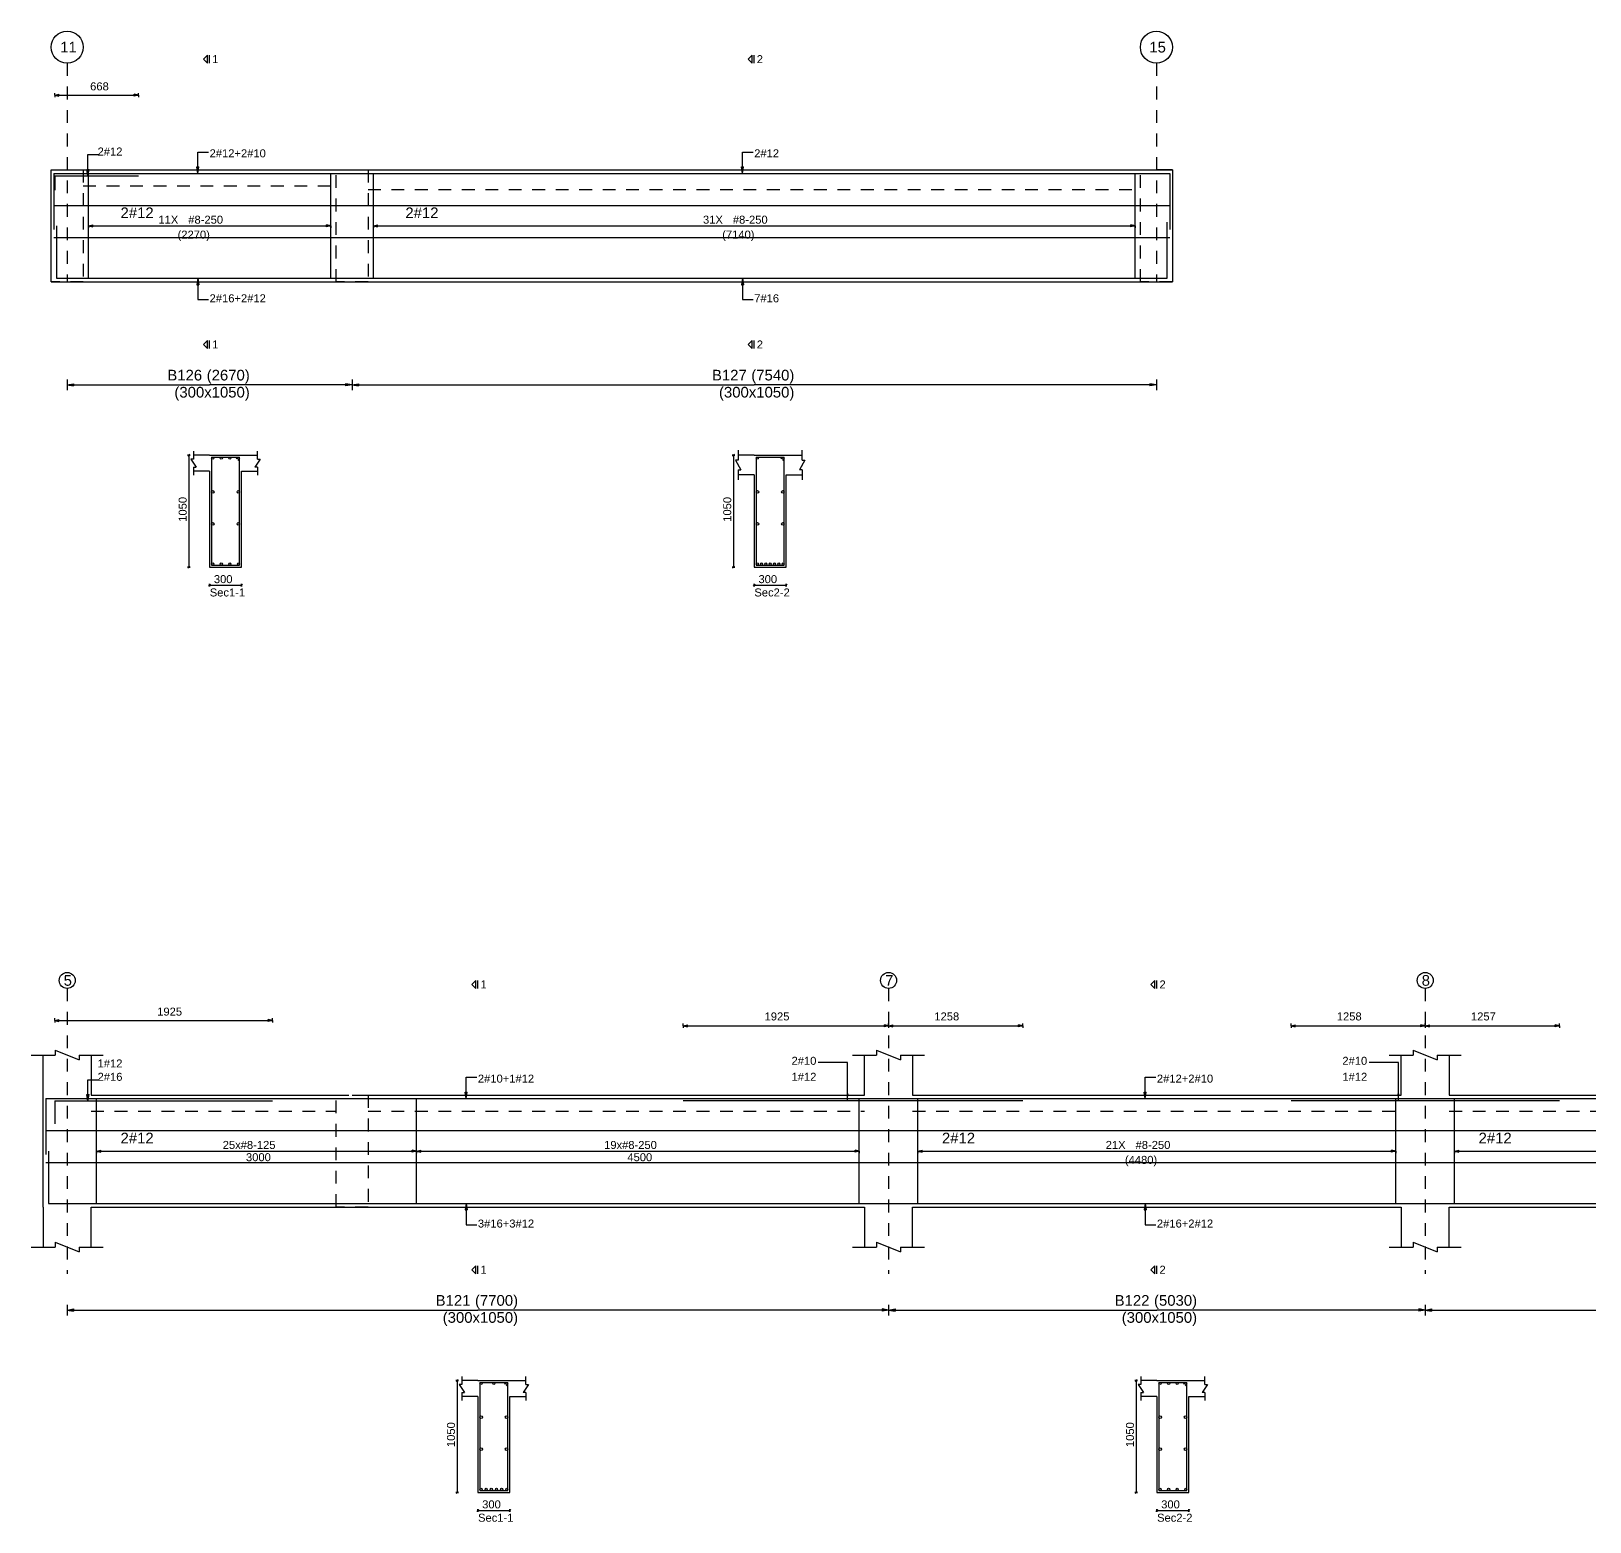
# Model space of a CAD drawing. Extents: x 0 to 98, y 3 to 248.
# Drawn here: x 39.84 to 54.45, y 199.18 to 213.16 of the extents above; entities that cross this region are included whole.
import ezdxf

# ---------------------------------------------------------------- set-up
doc = ezdxf.new("R2010")
doc.units = 0
doc.linetypes.add('ACAD_ISO02W100', pattern=[15, 12, -3])
for name, color, linetype in [('Axisline', 1, 'CONTINUOUS'), ('Axisline_Name', 2, 'CONTINUOUS'), ('Beam_bottombarlabeling', 2, 'CONTINUOUS'), ('Beam_Cross_Label', 4, 'CONTINUOUS'), ('Beam_CrossSection', 2, 'CONTINUOUS'), ('Beam_Dimensions_LS', 3, 'CONTINUOUS'), ('Beam_NameLS', 6, 'CONTINUOUS'), ('Beam_topbarsLabeling', 2, 'CONTINUOUS'), ('dim_all', 7, 'CONTINUOUS'), ('Extra_Topsteel_Labeling', 2, 'CONTINUOUS'), ('Extrabars', 7, 'CONTINUOUS'), ('Longsection', 2, 'CONTINUOUS'), ('main_botbars', 4, 'CONTINUOUS'), ('main_topbars', 4, 'CONTINUOUS'), ('SecondaryBeam', 2, 'CONTINUOUS'), ('SectionLine', 4, 'CONTINUOUS'), ('Sidefacebar', 140, 'CONTINUOUS'), ('Slabline', 253, 'CONTINUOUS'), ('span_dim', 7, 'CONTINUOUS'), ('spanline', 7, 'CONTINUOUS'), ('Stirrup_bar', 1, 'CONTINUOUS'), ('Stirrup_Dia_Spacing', 2, 'CONTINUOUS'), ('Stirrup_Length', 7, 'CONTINUOUS'), ('Stirrup_Numbers', 2, 'CONTINUOUS')]:
    doc.layers.add(name, color=color, linetype=linetype)
doc.styles.add('STRUDS_Arial', font='ARIAL.TTF', dxfattribs={"height": 0.04})

msp = doc.modelspace()

# ---------------------------------------------------------------- linework, layer by layer
at = {"layer": 'Axisline', "linetype": 'ACAD_ISO02W100', "ltscale": 0.01}
for p, q in [((40.18, 212.855), (40.18, 210.805)), ((50.39, 212.855), (50.39, 210.805)), ((40.18, 204.18), (40.18, 201.505)), ((47.88, 204.18), (47.88, 201.505)), ((52.91, 204.18), (52.91, 201.505))]:
    msp.add_line(p, q, dxfattribs=at)
at = {"layer": 'Axisline'}
for centre, radius in [((40.18, 213.005), 0.15), ((50.39, 213.005), 0.15), ((40.18, 204.255), 0.075), ((47.88, 204.255), 0.075), ((52.91, 204.255), 0.075)]:
    msp.add_circle(centre, radius, dxfattribs=at)
at = {"layer": 'Beam_bottombarlabeling'}
for p, q in [((41.405, 210.838), (41.395, 210.778)), ((41.405, 210.838), (41.405, 210.638)), ((41.405, 210.838), (41.415, 210.778)), ((46.51, 210.838), (46.5, 210.778)), ((46.51, 210.838), (46.51, 210.638)), ((46.51, 210.838), (46.52, 210.778)), ((41.395, 210.778), (41.415, 210.778)), ((46.5, 210.778), (46.52, 210.778)), ((41.405, 210.638), (41.505, 210.638)), ((46.51, 210.638), (46.61, 210.638)), ((43.92, 202.163), (43.91, 202.103)), ((43.91, 202.103), (43.93, 202.103)), ((43.92, 202.163), (43.92, 201.963)), ((43.92, 202.163), (43.93, 202.103)), ((50.285, 202.163), (50.275, 202.103)), ((50.275, 202.103), (50.295, 202.103)), ((50.285, 202.163), (50.285, 201.963)), ((50.285, 202.163), (50.295, 202.103)), ((43.92, 201.963), (44.02, 201.963)), ((50.285, 201.963), (50.385, 201.963))]:
    msp.add_line(p, q, dxfattribs=at)
for points in [[(41.405, 210.838), (41.395, 210.778), (41.405, 210.838), (41.415, 210.778)], [(46.51, 210.838), (46.5, 210.778), (46.51, 210.838), (46.52, 210.778)], [(43.92, 202.163), (43.91, 202.103), (43.92, 202.163), (43.93, 202.103)], [(50.285, 202.163), (50.275, 202.103), (50.285, 202.163), (50.295, 202.103)]]:
    msp.add_solid(points, dxfattribs=at)
at = {"layer": 'Beam_CrossSection'}
for p, q in [((46.47, 209.226), (46.47, 209.134)), ((47.07, 209.134), (47.07, 209.226)), ((41.365, 209.143), (41.34, 209.143)), ((41.34, 209.143), (41.39, 209.068)), ((41.365, 209.218), (41.365, 209.143)), ((41.515, 209.18), (41.365, 209.18)), ((41.515, 209.18), (41.815, 209.18)), ((41.515, 209.18), (41.515, 209.18)), ((41.815, 209.18), (41.815, 209.18)), ((41.815, 209.18), (41.965, 209.18)), ((41.99, 209.143), (41.94, 209.068)), ((41.965, 209.143), (41.965, 209.218)), ((41.965, 209.143), (41.99, 209.143)), ((46.47, 209.134), (46.445, 209.134)), ((46.445, 209.134), (46.495, 209.041)), ((46.62, 209.18), (46.47, 209.18)), ((46.62, 209.18), (46.92, 209.18)), ((46.62, 209.18), (46.62, 209.18)), ((46.92, 209.18), (46.92, 209.18)), ((46.92, 209.18), (47.07, 209.18)), ((47.095, 209.134), (47.045, 209.041)), ((47.07, 209.134), (47.095, 209.134)), ((41.365, 209.068), (41.365, 208.993)), ((41.365, 209.068), (41.39, 209.068)), ((41.515, 209.03), (41.365, 209.03)), ((41.515, 209.03), (41.515, 208.13)), ((41.815, 208.13), (41.815, 209.03)), ((41.815, 209.03), (41.965, 209.03)), ((41.965, 209.068), (41.94, 209.068)), ((41.965, 209.068), (41.965, 208.993)), ((46.47, 209.041), (46.47, 208.949)), ((46.47, 209.041), (46.495, 209.041)), ((46.62, 208.995), (46.47, 208.995)), ((46.62, 208.995), (46.62, 208.13)), ((46.92, 208.13), (46.92, 208.995)), ((46.92, 208.995), (47.07, 208.995)), ((47.07, 209.041), (47.045, 209.041)), ((47.07, 209.041), (47.07, 208.949)), ((41.515, 208.13), (41.815, 208.13)), ((46.62, 208.13), (46.92, 208.13)), ((43.88, 200.468), (43.855, 200.468)), ((43.855, 200.468), (43.905, 200.393)), ((43.88, 200.543), (43.88, 200.468)), ((44.03, 200.505), (43.88, 200.505)), ((44.03, 200.505), (44.33, 200.505)), ((44.03, 200.505), (44.03, 200.505)), ((44.33, 200.505), (44.33, 200.505)), ((44.33, 200.505), (44.48, 200.505)), ((44.505, 200.468), (44.455, 200.393)), ((44.48, 200.468), (44.48, 200.543)), ((44.48, 200.468), (44.505, 200.468)), ((50.245, 200.468), (50.22, 200.468)), ((50.22, 200.468), (50.27, 200.393)), ((50.245, 200.543), (50.245, 200.468)), ((50.395, 200.505), (50.245, 200.505)), ((50.395, 200.505), (50.695, 200.505)), ((50.395, 200.505), (50.395, 200.505)), ((50.695, 200.505), (50.695, 200.505)), ((50.695, 200.505), (50.845, 200.505)), ((50.87, 200.468), (50.82, 200.393)), ((50.845, 200.468), (50.845, 200.543)), ((50.845, 200.468), (50.87, 200.468)), ((43.88, 200.393), (43.88, 200.318)), ((43.88, 200.393), (43.905, 200.393)), ((44.03, 200.355), (43.88, 200.355)), ((44.03, 200.355), (44.03, 199.455)), ((44.33, 199.455), (44.33, 200.355)), ((44.33, 200.355), (44.48, 200.355)), ((44.48, 200.393), (44.455, 200.393)), ((44.48, 200.393), (44.48, 200.318)), ((50.245, 200.393), (50.245, 200.318)), ((50.245, 200.393), (50.27, 200.393)), ((50.395, 200.355), (50.245, 200.355)), ((50.395, 200.355), (50.395, 199.455)), ((50.695, 199.455), (50.695, 200.355)), ((50.695, 200.355), (50.845, 200.355)), ((50.845, 200.393), (50.82, 200.393)), ((50.845, 200.393), (50.845, 200.318)), ((44.03, 199.455), (44.33, 199.455)), ((50.395, 199.455), (50.695, 199.455))]:
    msp.add_line(p, q, dxfattribs=at)
at = {"layer": 'Beam_topbarsLabeling'}
for p, q in [((41.405, 211.822), (41.405, 212.022)), ((41.405, 212.022), (41.505, 212.022)), ((46.51, 211.822), (46.51, 212.022)), ((46.51, 212.022), (46.61, 212.022)), ((41.405, 211.822), (41.395, 211.882)), ((41.395, 211.882), (41.415, 211.882)), ((41.405, 211.822), (41.415, 211.882)), ((41.405, 211.882), (41.41, 211.882)), ((46.51, 211.822), (46.5, 211.882)), ((46.5, 211.882), (46.52, 211.882)), ((46.51, 211.822), (46.52, 211.882)), ((46.51, 211.882), (46.515, 211.882)), ((43.92, 203.147), (43.92, 203.347)), ((43.92, 203.347), (44.02, 203.347)), ((50.285, 203.147), (50.285, 203.347)), ((50.285, 203.347), (50.385, 203.347)), ((43.92, 203.147), (43.91, 203.207)), ((43.91, 203.207), (43.93, 203.207)), ((43.92, 203.147), (43.93, 203.207)), ((43.92, 203.207), (43.925, 203.207)), ((50.285, 203.147), (50.275, 203.207)), ((50.275, 203.207), (50.295, 203.207)), ((50.285, 203.147), (50.295, 203.207)), ((50.285, 203.207), (50.29, 203.207))]:
    msp.add_line(p, q, dxfattribs=at)
for points in [[(41.405, 211.822), (41.395, 211.882), (41.405, 211.822), (41.415, 211.882)], [(46.51, 211.822), (46.5, 211.882), (46.51, 211.822), (46.52, 211.882)], [(43.92, 203.147), (43.91, 203.207), (43.92, 203.147), (43.93, 203.207)], [(50.285, 203.147), (50.275, 203.207), (50.285, 203.147), (50.295, 203.207)]]:
    msp.add_solid(points, dxfattribs=at)
at = {"layer": 'dim_all'}
for p, q in [((40.063, 212.555), (40.063, 212.575)), ((40.063, 212.555), (40.063, 212.568)), ((40.063, 212.555), (40.063, 212.568)), ((40.063, 212.555), (40.103, 212.565)), ((40.063, 212.555), (40.063, 212.535)), ((40.063, 212.555), (40.103, 212.545)), ((40.063, 212.555), (40.063, 212.543)), ((40.063, 212.555), (40.063, 212.543)), ((40.063, 212.555), (40.8475, 212.555)), ((40.103, 212.545), (40.103, 212.565)), ((40.8475, 212.555), (40.8075, 212.565)), ((40.8075, 212.545), (40.8075, 212.565)), ((40.8475, 212.555), (40.8075, 212.545)), ((40.8475, 212.555), (40.8475, 212.575)), ((40.8475, 212.555), (40.8475, 212.568)), ((40.8475, 212.555), (40.8475, 212.568)), ((40.8475, 212.555), (40.8475, 212.535)), ((40.8475, 212.555), (40.8475, 212.543)), ((40.8475, 212.555), (40.8475, 212.543)), ((41.32, 209.18), (41.3075, 209.18)), ((41.32, 209.18), (41.3112, 209.171)), ((41.32, 209.18), (41.3289, 209.189)), ((41.32, 209.18), (41.3325, 209.18)), ((41.32, 209.18), (41.32, 208.13)), ((46.425, 209.18), (46.4125, 209.18)), ((46.425, 209.18), (46.4162, 209.171)), ((46.425, 209.18), (46.4339, 209.189)), ((46.425, 209.18), (46.4375, 209.18)), ((46.425, 209.18), (46.425, 208.13)), ((41.32, 208.13), (41.3075, 208.13)), ((41.32, 208.13), (41.3112, 208.121)), ((41.32, 208.13), (41.3289, 208.139)), ((41.32, 208.13), (41.3325, 208.13)), ((46.425, 208.13), (46.4125, 208.13)), ((46.425, 208.13), (46.4162, 208.121)), ((46.425, 208.13), (46.4339, 208.139)), ((46.425, 208.13), (46.4375, 208.13)), ((41.515, 207.96), (41.5062, 207.951)), ((41.515, 207.96), (41.515, 207.973)), ((41.515, 207.96), (41.5239, 207.969)), ((41.515, 207.96), (41.515, 207.948)), ((41.515, 207.96), (41.815, 207.96)), ((41.815, 207.96), (41.8062, 207.951)), ((41.815, 207.96), (41.815, 207.973)), ((41.815, 207.96), (41.8239, 207.969)), ((41.815, 207.96), (41.815, 207.948)), ((46.62, 207.96), (46.6112, 207.951)), ((46.62, 207.96), (46.62, 207.973)), ((46.62, 207.96), (46.6289, 207.969)), ((46.62, 207.96), (46.62, 207.948)), ((46.62, 207.96), (46.92, 207.96)), ((46.92, 207.96), (46.9112, 207.951)), ((46.92, 207.96), (46.92, 207.973)), ((46.92, 207.96), (46.9289, 207.969)), ((46.92, 207.96), (46.92, 207.948)), ((40.063, 203.88), (40.063, 203.9)), ((40.063, 203.88), (40.063, 203.9)), ((40.063, 203.88), (40.063, 203.893)), ((40.063, 203.88), (40.063, 203.893)), ((40.063, 203.88), (40.063, 203.893)), ((40.063, 203.88), (40.063, 203.893)), ((40.063, 203.88), (40.103, 203.89)), ((40.063, 203.88), (40.103, 203.89)), ((40.063, 203.88), (40.063, 203.86)), ((40.063, 203.88), (40.103, 203.87)), ((40.063, 203.88), (40.063, 203.868)), ((40.063, 203.88), (40.063, 203.868)), ((40.063, 203.88), (42.105, 203.88)), ((40.063, 203.88), (40.063, 203.86)), ((40.063, 203.88), (40.103, 203.87)), ((40.063, 203.88), (40.063, 203.868)), ((40.063, 203.88), (40.063, 203.868)), ((40.063, 203.88), (42.105, 203.88)), ((40.103, 203.87), (40.103, 203.89)), ((40.103, 203.87), (40.103, 203.89)), ((42.105, 203.88), (42.065, 203.89)), ((42.065, 203.87), (42.065, 203.89)), ((42.105, 203.88), (42.065, 203.89)), ((42.065, 203.87), (42.065, 203.89)), ((42.105, 203.88), (42.065, 203.87)), ((42.105, 203.88), (42.065, 203.87)), ((42.105, 203.88), (42.105, 203.9)), ((42.105, 203.88), (42.105, 203.9)), ((42.105, 203.88), (42.105, 203.893)), ((42.105, 203.88), (42.105, 203.893)), ((42.105, 203.88), (42.105, 203.893)), ((42.105, 203.88), (42.105, 203.893)), ((42.105, 203.88), (42.105, 203.86)), ((42.105, 203.88), (42.105, 203.868)), ((42.105, 203.88), (42.105, 203.868)), ((42.105, 203.88), (42.105, 203.86)), ((42.105, 203.88), (42.105, 203.868)), ((42.105, 203.88), (42.105, 203.868)), ((45.955, 203.83), (45.955, 203.85)), ((45.955, 203.83), (45.955, 203.85)), ((45.955, 203.83), (45.955, 203.843)), ((45.955, 203.83), (45.955, 203.843)), ((45.955, 203.83), (45.955, 203.843)), ((45.955, 203.83), (45.955, 203.843)), ((45.955, 203.83), (45.995, 203.84)), ((45.955, 203.83), (45.995, 203.84)), ((45.955, 203.83), (45.955, 203.81)), ((45.955, 203.83), (45.995, 203.82)), ((45.955, 203.83), (45.955, 203.818)), ((45.955, 203.83), (45.955, 203.818)), ((45.955, 203.83), (49.1375, 203.83)), ((45.955, 203.83), (45.955, 203.81)), ((45.955, 203.83), (45.995, 203.82)), ((45.955, 203.83), (45.955, 203.818)), ((45.955, 203.83), (45.955, 203.818)), ((45.955, 203.83), (49.1375, 203.83)), ((45.995, 203.82), (45.995, 203.84)), ((45.995, 203.82), (45.995, 203.84)), ((47.88, 203.83), (47.84, 203.84)), ((47.84, 203.82), (47.84, 203.84)), ((47.88, 203.83), (47.84, 203.84)), ((47.84, 203.82), (47.84, 203.84)), ((47.88, 203.83), (47.84, 203.84)), ((47.84, 203.82), (47.84, 203.84)), ((47.88, 203.83), (47.84, 203.84)), ((47.84, 203.82), (47.84, 203.84)), ((47.88, 203.83), (47.84, 203.82)), ((47.88, 203.83), (47.84, 203.82)), ((47.88, 203.83), (47.84, 203.82)), ((47.88, 203.83), (47.84, 203.82)), ((47.88, 203.83), (47.88, 203.85)), ((47.88, 203.83), (47.88, 203.85)), ((47.88, 203.83), (47.88, 203.85)), ((47.88, 203.83), (47.88, 203.85)), ((47.88, 203.83), (47.88, 203.85)), ((47.88, 203.83), (47.88, 203.85)), ((47.88, 203.83), (47.88, 203.85)), ((47.88, 203.83), (47.88, 203.85)), ((47.88, 203.83), (47.88, 203.843)), ((47.88, 203.83), (47.88, 203.843)), ((47.88, 203.83), (47.88, 203.843)), ((47.88, 203.83), (47.88, 203.843)), ((47.88, 203.83), (47.88, 203.843)), ((47.88, 203.83), (47.88, 203.843)), ((47.88, 203.83), (47.88, 203.843)), ((47.88, 203.83), (47.88, 203.843)), ((47.88, 203.83), (47.92, 203.84)), ((47.88, 203.83), (47.92, 203.84)), ((47.88, 203.83), (47.92, 203.84)), ((47.88, 203.83), (47.92, 203.84)), ((47.88, 203.83), (47.88, 203.81)), ((47.88, 203.83), (47.92, 203.82)), ((47.88, 203.83), (47.88, 203.81)), ((47.88, 203.83), (47.88, 203.818)), ((47.88, 203.83), (47.88, 203.818)), ((47.88, 203.83), (47.88, 203.818)), ((47.88, 203.83), (47.88, 203.818)), ((47.88, 203.83), (47.88, 203.83)), ((47.88, 203.83), (47.88, 203.81)), ((47.88, 203.83), (47.92, 203.82)), ((47.88, 203.83), (47.88, 203.81)), ((47.88, 203.83), (47.88, 203.81)), ((47.88, 203.83), (47.92, 203.82)), ((47.88, 203.83), (47.88, 203.81)), ((47.88, 203.83), (47.88, 203.818)), ((47.88, 203.83), (47.88, 203.818)), ((47.88, 203.83), (47.88, 203.818)), ((47.88, 203.83), (47.88, 203.818)), ((47.88, 203.83), (47.88, 203.83)), ((47.88, 203.83), (47.88, 203.81)), ((47.88, 203.83), (47.92, 203.82)), ((47.88, 203.83), (47.88, 203.81)), ((47.92, 203.82), (47.92, 203.84)), ((47.92, 203.82), (47.92, 203.84)), ((47.92, 203.82), (47.92, 203.84)), ((47.92, 203.82), (47.92, 203.84)), ((49.1375, 203.83), (49.0975, 203.84)), ((49.0975, 203.82), (49.0975, 203.84)), ((49.1375, 203.83), (49.0975, 203.84)), ((49.0975, 203.82), (49.0975, 203.84)), ((49.1375, 203.83), (49.0975, 203.82)), ((49.1375, 203.83), (49.0975, 203.82)), ((49.1375, 203.83), (49.1375, 203.85)), ((49.1375, 203.83), (49.1375, 203.85)), ((49.1375, 203.83), (49.1375, 203.843)), ((49.1375, 203.83), (49.1375, 203.843)), ((49.1375, 203.83), (49.1375, 203.843)), ((49.1375, 203.83), (49.1375, 203.843)), ((49.1375, 203.83), (49.1375, 203.81)), ((49.1375, 203.83), (49.1375, 203.818)), ((49.1375, 203.83), (49.1375, 203.818)), ((49.1375, 203.83), (49.1375, 203.81)), ((49.1375, 203.83), (49.1375, 203.818)), ((49.1375, 203.83), (49.1375, 203.818)), ((51.6525, 203.83), (51.6525, 203.85)), ((51.6525, 203.83), (51.6525, 203.85)), ((51.6525, 203.83), (51.6525, 203.843)), ((51.6525, 203.83), (51.6525, 203.843)), ((51.6525, 203.83), (51.6525, 203.843)), ((51.6525, 203.83), (51.6525, 203.843)), ((51.6525, 203.83), (51.6925, 203.84)), ((51.6525, 203.83), (51.6925, 203.84)), ((51.6525, 203.83), (51.6525, 203.81)), ((51.6525, 203.83), (51.6925, 203.82)), ((51.6525, 203.83), (51.6525, 203.818)), ((51.6525, 203.83), (51.6525, 203.818)), ((51.6525, 203.83), (54.1675, 203.83)), ((51.6525, 203.83), (51.6525, 203.81)), ((51.6525, 203.83), (51.6925, 203.82)), ((51.6525, 203.83), (51.6525, 203.818)), ((51.6525, 203.83), (51.6525, 203.818)), ((51.6525, 203.83), (54.1675, 203.83)), ((51.6925, 203.82), (51.6925, 203.84)), ((51.6925, 203.82), (51.6925, 203.84)), ((52.91, 203.83), (52.87, 203.84)), ((52.87, 203.82), (52.87, 203.84)), ((52.91, 203.83), (52.87, 203.84)), ((52.87, 203.82), (52.87, 203.84)), ((52.91, 203.83), (52.87, 203.84)), ((52.87, 203.82), (52.87, 203.84)), ((52.91, 203.83), (52.87, 203.84)), ((52.87, 203.82), (52.87, 203.84)), ((52.91, 203.83), (52.87, 203.82)), ((52.91, 203.83), (52.87, 203.82)), ((52.91, 203.83), (52.87, 203.82)), ((52.91, 203.83), (52.87, 203.82)), ((52.91, 203.83), (52.91, 203.85)), ((52.91, 203.83), (52.91, 203.85)), ((52.91, 203.83), (52.91, 203.85)), ((52.91, 203.83), (52.91, 203.85)), ((52.91, 203.83), (52.91, 203.85)), ((52.91, 203.83), (52.91, 203.85)), ((52.91, 203.83), (52.91, 203.85)), ((52.91, 203.83), (52.91, 203.85)), ((52.91, 203.83), (52.91, 203.843)), ((52.91, 203.83), (52.91, 203.843)), ((52.91, 203.83), (52.91, 203.843)), ((52.91, 203.83), (52.91, 203.843)), ((52.91, 203.83), (52.91, 203.843)), ((52.91, 203.83), (52.91, 203.843)), ((52.91, 203.83), (52.91, 203.843)), ((52.91, 203.83), (52.91, 203.843)), ((52.91, 203.83), (52.95, 203.84)), ((52.91, 203.83), (52.95, 203.84)), ((52.91, 203.83), (52.95, 203.84)), ((52.91, 203.83), (52.95, 203.84)), ((52.91, 203.83), (52.91, 203.81)), ((52.91, 203.83), (52.95, 203.82)), ((52.91, 203.83), (52.91, 203.81)), ((52.91, 203.83), (52.91, 203.818)), ((52.91, 203.83), (52.91, 203.818)), ((52.91, 203.83), (52.91, 203.818)), ((52.91, 203.83), (52.91, 203.818)), ((52.91, 203.83), (52.91, 203.83)), ((52.91, 203.83), (52.91, 203.81)), ((52.91, 203.83), (52.95, 203.82)), ((52.91, 203.83), (52.91, 203.81)), ((52.91, 203.83), (52.91, 203.81)), ((52.91, 203.83), (52.95, 203.82)), ((52.91, 203.83), (52.91, 203.81)), ((52.91, 203.83), (52.91, 203.818)), ((52.91, 203.83), (52.91, 203.818)), ((52.91, 203.83), (52.91, 203.818)), ((52.91, 203.83), (52.91, 203.818)), ((52.91, 203.83), (52.91, 203.83)), ((52.91, 203.83), (52.91, 203.81)), ((52.91, 203.83), (52.95, 203.82)), ((52.91, 203.83), (52.91, 203.81)), ((52.95, 203.82), (52.95, 203.84)), ((52.95, 203.82), (52.95, 203.84)), ((52.95, 203.82), (52.95, 203.84)), ((52.95, 203.82), (52.95, 203.84)), ((54.1675, 203.83), (54.1275, 203.84)), ((54.1275, 203.82), (54.1275, 203.84)), ((54.1675, 203.83), (54.1275, 203.84)), ((54.1275, 203.82), (54.1275, 203.84)), ((54.1675, 203.83), (54.1275, 203.82)), ((54.1675, 203.83), (54.1275, 203.82)), ((54.1675, 203.83), (54.1675, 203.85)), ((54.1675, 203.83), (54.1675, 203.85)), ((54.1675, 203.83), (54.1675, 203.843)), ((54.1675, 203.83), (54.1675, 203.843)), ((54.1675, 203.83), (54.1675, 203.843)), ((54.1675, 203.83), (54.1675, 203.843)), ((54.1675, 203.83), (54.1675, 203.81)), ((54.1675, 203.83), (54.1675, 203.818)), ((54.1675, 203.83), (54.1675, 203.818)), ((54.1675, 203.83), (54.1675, 203.81)), ((54.1675, 203.83), (54.1675, 203.818)), ((54.1675, 203.83), (54.1675, 203.818)), ((43.835, 200.505), (43.8225, 200.505)), ((43.835, 200.505), (43.8262, 200.496)), ((43.835, 200.505), (43.8439, 200.514)), ((43.835, 200.505), (43.8475, 200.505)), ((43.835, 200.505), (43.835, 199.455)), ((50.2, 200.505), (50.1875, 200.505)), ((50.2, 200.505), (50.1912, 200.496)), ((50.2, 200.505), (50.2089, 200.514)), ((50.2, 200.505), (50.2125, 200.505)), ((50.2, 200.505), (50.2, 199.455)), ((43.835, 199.455), (43.8225, 199.455)), ((43.835, 199.455), (43.8262, 199.446)), ((43.835, 199.455), (43.8439, 199.464)), ((43.835, 199.455), (43.8475, 199.455)), ((50.2, 199.455), (50.1875, 199.455)), ((50.2, 199.455), (50.1912, 199.446)), ((50.2, 199.455), (50.2089, 199.464)), ((50.2, 199.455), (50.2125, 199.455)), ((44.03, 199.285), (44.03, 199.298)), ((44.03, 199.285), (44.0389, 199.294)), ((44.33, 199.285), (44.33, 199.298)), ((44.33, 199.285), (44.3389, 199.294)), ((50.395, 199.285), (50.395, 199.298)), ((50.395, 199.285), (50.4039, 199.294)), ((50.695, 199.285), (50.695, 199.298)), ((50.695, 199.285), (50.7039, 199.294)), ((44.03, 199.285), (44.0212, 199.276)), ((44.03, 199.285), (44.03, 199.273)), ((44.03, 199.285), (44.33, 199.285)), ((44.33, 199.285), (44.3212, 199.276)), ((44.33, 199.285), (44.33, 199.273)), ((50.395, 199.285), (50.3862, 199.276)), ((50.395, 199.285), (50.395, 199.273)), ((50.395, 199.285), (50.695, 199.285)), ((50.695, 199.285), (50.6862, 199.276)), ((50.695, 199.285), (50.695, 199.273))]:
    msp.add_line(p, q, dxfattribs=at)
for points in [[(40.063, 212.555), (40.103, 212.565), (40.063, 212.555), (40.103, 212.545)], [(40.8475, 212.555), (40.8075, 212.565), (40.8475, 212.555), (40.8075, 212.545)], [(40.063, 203.88), (40.103, 203.89), (40.063, 203.88), (40.103, 203.87)], [(40.063, 203.88), (40.103, 203.89), (40.063, 203.88), (40.103, 203.87)], [(42.105, 203.88), (42.065, 203.89), (42.105, 203.88), (42.065, 203.87)], [(42.105, 203.88), (42.065, 203.89), (42.105, 203.88), (42.065, 203.87)], [(45.955, 203.83), (45.995, 203.84), (45.955, 203.83), (45.995, 203.82)], [(45.955, 203.83), (45.995, 203.84), (45.955, 203.83), (45.995, 203.82)], [(47.88, 203.83), (47.84, 203.84), (47.88, 203.83), (47.84, 203.82)], [(47.88, 203.83), (47.84, 203.84), (47.88, 203.83), (47.84, 203.82)], [(47.88, 203.83), (47.84, 203.84), (47.88, 203.83), (47.84, 203.82)], [(47.88, 203.83), (47.84, 203.84), (47.88, 203.83), (47.84, 203.82)], [(47.88, 203.83), (47.92, 203.84), (47.88, 203.83), (47.92, 203.82)], [(47.88, 203.83), (47.92, 203.84), (47.88, 203.83), (47.92, 203.82)], [(47.88, 203.83), (47.92, 203.84), (47.88, 203.83), (47.92, 203.82)], [(47.88, 203.83), (47.92, 203.84), (47.88, 203.83), (47.92, 203.82)], [(49.1375, 203.83), (49.0975, 203.84), (49.1375, 203.83), (49.0975, 203.82)], [(49.1375, 203.83), (49.0975, 203.84), (49.1375, 203.83), (49.0975, 203.82)], [(51.6525, 203.83), (51.6925, 203.84), (51.6525, 203.83), (51.6925, 203.82)], [(51.6525, 203.83), (51.6925, 203.84), (51.6525, 203.83), (51.6925, 203.82)], [(52.91, 203.83), (52.87, 203.84), (52.91, 203.83), (52.87, 203.82)], [(52.91, 203.83), (52.87, 203.84), (52.91, 203.83), (52.87, 203.82)], [(52.91, 203.83), (52.87, 203.84), (52.91, 203.83), (52.87, 203.82)], [(52.91, 203.83), (52.87, 203.84), (52.91, 203.83), (52.87, 203.82)], [(52.91, 203.83), (52.95, 203.84), (52.91, 203.83), (52.95, 203.82)], [(52.91, 203.83), (52.95, 203.84), (52.91, 203.83), (52.95, 203.82)], [(52.91, 203.83), (52.95, 203.84), (52.91, 203.83), (52.95, 203.82)], [(52.91, 203.83), (52.95, 203.84), (52.91, 203.83), (52.95, 203.82)], [(54.1675, 203.83), (54.1275, 203.84), (54.1675, 203.83), (54.1275, 203.82)], [(54.1675, 203.83), (54.1275, 203.84), (54.1675, 203.83), (54.1275, 203.82)]]:
    msp.add_solid(points, dxfattribs=at)
at = {"layer": 'Extra_Topsteel_Labeling'}
for p, q in [((40.375, 211.799), (40.365, 211.859)), ((40.365, 211.859), (40.385, 211.859)), ((40.375, 211.799), (40.375, 211.999)), ((40.375, 211.999), (40.475, 211.999)), ((40.375, 211.799), (40.385, 211.859)), ((40.375, 211.859), (40.38, 211.859)), ((47.495, 203.484), (47.22, 203.484)), ((47.495, 203.134), (47.495, 203.484)), ((52.6585, 203.484), (52.3835, 203.484)), ((52.6585, 203.134), (52.6585, 203.484)), ((40.375, 203.124), (40.375, 203.324)), ((40.375, 203.324), (40.475, 203.324)), ((40.375, 203.124), (40.365, 203.184)), ((40.365, 203.184), (40.385, 203.184)), ((40.375, 203.124), (40.385, 203.184)), ((40.375, 203.184), (40.38, 203.184))]:
    msp.add_line(p, q, dxfattribs=at)
for points in [[(40.375, 211.799), (40.365, 211.859), (40.375, 211.799), (40.385, 211.859)], [(40.375, 203.124), (40.365, 203.184), (40.375, 203.124), (40.385, 203.184)], [(47.495, 203.134), (47.485, 203.194), (47.495, 203.134), (47.505, 203.194)], [(52.6585, 203.134), (52.6485, 203.194), (52.6585, 203.134), (52.6685, 203.194)]]:
    msp.add_solid(points, dxfattribs=at)
at = {"layer": 'Extrabars'}
for p, q in [((40.063, 211.8), (40.063, 211.664)), ((40.063, 211.8), (40.8475, 211.8)), ((40.063, 203.126), (40.063, 202.909)), ((40.063, 203.126), (42.105, 203.126)), ((40.063, 203.126), (40.063, 202.909)), ((40.063, 203.126), (42.105, 203.126)), ((49.1375, 203.126), (45.955, 203.126)), ((49.1375, 203.126), (45.955, 203.126)), ((54.1675, 203.125), (51.6525, 203.125)), ((54.1675, 203.125), (51.6525, 203.125))]:
    msp.add_line(p, q, dxfattribs=at)
at = {"layer": 'Longsection'}
for p, q in [((40.03, 210.805), (40.03, 211.855)), ((40.03, 211.855), (40.33, 211.855)), ((40.03, 211.855), (40.03, 211.855)), ((40.18, 211.855), (40.18, 211.855)), ((40.18, 211.855), (40.18, 211.855)), ((40.18, 211.855), (43, 211.855)), ((42.85, 211.855), (50.54, 211.855)), ((50.54, 211.855), (50.39, 211.855)), ((50.54, 211.855), (50.54, 210.805)), ((40.03, 210.805), (43, 210.805)), ((42.7, 210.805), (50.54, 210.805)), ((39.8425, 203.555), (39.955, 203.555)), ((39.8425, 203.555), (40.0675, 203.555)), ((39.955, 203.18), (39.955, 203.555)), ((40.0675, 203.6), (40.0675, 203.555)), ((40.0675, 203.6), (40.2925, 203.51)), ((40.2925, 203.555), (40.2925, 203.51)), ((40.2925, 203.555), (40.5175, 203.555)), ((40.405, 203.555), (40.405, 203.18)), ((47.5425, 203.555), (47.655, 203.555)), ((47.5425, 203.555), (47.7675, 203.555)), ((47.655, 203.18), (47.655, 203.555)), ((47.7675, 203.6), (47.7675, 203.555)), ((47.7675, 203.6), (47.9925, 203.51)), ((47.9925, 203.555), (47.9925, 203.51)), ((47.9925, 203.555), (48.2175, 203.555)), ((48.105, 203.555), (48.105, 203.18)), ((52.5725, 203.555), (52.685, 203.555)), ((52.5725, 203.555), (52.7975, 203.555)), ((52.685, 203.18), (52.685, 203.555)), ((52.7975, 203.6), (52.7975, 203.555)), ((52.7975, 203.6), (53.0225, 203.51)), ((53.0225, 203.555), (53.0225, 203.51)), ((53.0225, 203.555), (53.2475, 203.555)), ((53.135, 203.555), (53.135, 203.18)), ((39.955, 202.13), (39.955, 203.18)), ((40.18, 203.18), (40.18, 203.18)), ((40.405, 203.18), (42.7, 203.18)), ((42.85, 203.18), (47.655, 203.18)), ((48.105, 203.18), (52.685, 203.18)), ((53.135, 203.18), (57.715, 203.18)), ((39.955, 202.13), (39.955, 201.755)), ((40.405, 201.755), (40.405, 202.13)), ((40.405, 202.13), (42.7, 202.13)), ((42.7, 202.13), (47.655, 202.13)), ((47.655, 202.13), (47.655, 201.755)), ((48.105, 201.755), (48.105, 202.13)), ((48.105, 202.13), (52.685, 202.13)), ((52.685, 202.13), (52.685, 201.755)), ((53.135, 201.755), (53.135, 202.13)), ((53.135, 202.13), (57.715, 202.13)), ((40.0675, 201.8), (40.0675, 201.755)), ((40.0675, 201.8), (40.2925, 201.71)), ((47.7675, 201.8), (47.7675, 201.755)), ((47.7675, 201.8), (47.9925, 201.71)), ((52.7975, 201.8), (52.7975, 201.755)), ((52.7975, 201.8), (53.0225, 201.71)), ((39.8425, 201.755), (39.955, 201.755)), ((39.8425, 201.755), (40.0675, 201.755)), ((40.2925, 201.755), (40.2925, 201.71)), ((40.2925, 201.755), (40.5175, 201.755)), ((47.5425, 201.755), (47.655, 201.755)), ((47.5425, 201.755), (47.7675, 201.755)), ((47.9925, 201.755), (47.9925, 201.71)), ((47.9925, 201.755), (48.2175, 201.755)), ((52.5725, 201.755), (52.685, 201.755)), ((52.5725, 201.755), (52.7975, 201.755)), ((53.0225, 201.755), (53.0225, 201.71)), ((53.0225, 201.755), (53.2475, 201.755))]:
    msp.add_line(p, q, dxfattribs=at)
at = {"layer": 'main_botbars'}
for p, q in [((40.055, 211.822), (40.055, 211.297)), ((40.055, 211.822), (42.975, 211.822)), ((42.725, 211.822), (50.515, 211.822)), ((50.515, 211.822), (50.515, 211.297)), ((40.08, 211.33), (40.08, 210.838)), ((50.49, 210.838), (50.49, 211.363)), ((40.08, 210.838), (42.95, 210.838)), ((42.75, 210.838), (50.49, 210.838)), ((42.95, 210.838), (42.95, 210.838)), ((39.98, 203.147), (39.98, 202.622)), ((39.98, 203.147), (48.08, 203.147)), ((47.68, 203.147), (53.11, 203.147)), ((52.71, 203.147), (58.14, 203.147)), ((40.005, 202.655), (40.005, 202.163)), ((40.005, 202.163), (48.055, 202.163)), ((47.705, 202.163), (47.705, 202.163)), ((47.705, 202.163), (53.085, 202.163)), ((48.055, 202.163), (48.055, 202.163)), ((52.735, 202.163), (52.735, 202.163)), ((52.735, 202.163), (58.115, 202.163))]:
    msp.add_line(p, q, dxfattribs=at)
for centre in [(41.5438, 208.159), (41.6246, 208.159), (41.7054, 208.159), (41.7863, 208.159), (46.6488, 208.159), (46.6892, 208.159), (46.7296, 208.159), (46.77, 208.159), (46.8104, 208.159), (46.8508, 208.159), (46.8912, 208.159), (44.0588, 199.484), (44.1073, 199.484), (44.1558, 199.484), (44.2043, 199.484), (44.2527, 199.484), (44.3012, 199.484), (50.4238, 199.484), (50.5046, 199.484), (50.5854, 199.484), (50.6663, 199.484)]:
    msp.add_circle(centre, 0.01, dxfattribs=at)
at = {"layer": 'main_topbars'}
for centre in [(41.5438, 209.151), (41.6246, 209.151), (41.7054, 209.151), (41.7863, 209.151), (46.6488, 209.151), (46.8913, 209.151), (44.0588, 200.476), (44.18, 200.476), (44.3013, 200.476), (50.4238, 200.476), (50.5046, 200.476), (50.5854, 200.476), (50.6663, 200.476)]:
    msp.add_circle(centre, 0.01, dxfattribs=at)
at = {"layer": 'SecondaryBeam', "linetype": 'ACAD_ISO02W100', "ltscale": 0.01}
for p, q in [((40.03, 211.855), (40.33, 211.855)), ((40.03, 210.805), (40.03, 211.855)), ((40.33, 211.855), (40.33, 210.805)), ((42.7, 211.855), (43, 211.855)), ((42.7, 210.805), (42.7, 211.855)), ((43, 211.855), (43, 210.805)), ((50.24, 211.855), (50.54, 211.855)), ((50.24, 210.805), (50.24, 211.855)), ((50.54, 211.855), (50.54, 210.805)), ((40.33, 210.805), (40.03, 210.805)), ((43, 210.805), (42.7, 210.805)), ((50.54, 210.805), (50.24, 210.805)), ((42.7, 203.18), (43, 203.18)), ((42.7, 202.13), (42.7, 203.18)), ((43, 203.18), (43, 202.13)), ((43, 202.13), (42.7, 202.13))]:
    msp.add_line(p, q, dxfattribs=at)
at = {"layer": 'SectionLine'}
for p, q in [((41.495, 212.93), (41.4575, 212.893)), ((41.495, 212.855), (41.4575, 212.893)), ((41.495, 212.855), (41.495, 212.93)), ((41.515, 212.855), (41.515, 212.93)), ((46.6, 212.93), (46.5625, 212.893)), ((46.6, 212.855), (46.5625, 212.893)), ((46.6, 212.855), (46.6, 212.93)), ((46.62, 212.855), (46.62, 212.93)), ((41.495, 210.255), (41.4575, 210.218)), ((41.495, 210.18), (41.495, 210.255)), ((41.515, 210.18), (41.515, 210.255)), ((46.6, 210.255), (46.5625, 210.218)), ((46.6, 210.18), (46.6, 210.255)), ((46.62, 210.18), (46.62, 210.255)), ((41.495, 210.18), (41.4575, 210.218)), ((46.6, 210.18), (46.5625, 210.218)), ((44.01, 204.255), (43.9725, 204.218)), ((44.01, 204.18), (43.9725, 204.218)), ((44.01, 204.18), (44.01, 204.255)), ((44.03, 204.18), (44.03, 204.255)), ((50.375, 204.255), (50.3375, 204.218)), ((50.375, 204.18), (50.3375, 204.218)), ((50.375, 204.18), (50.375, 204.255)), ((50.395, 204.18), (50.395, 204.255)), ((44.01, 201.58), (43.9725, 201.543)), ((44.01, 201.505), (43.9725, 201.543)), ((44.01, 201.505), (44.01, 201.58)), ((44.03, 201.505), (44.03, 201.58)), ((50.375, 201.58), (50.3375, 201.543)), ((50.375, 201.505), (50.3375, 201.543)), ((50.375, 201.505), (50.375, 201.58)), ((50.395, 201.505), (50.395, 201.58))]:
    msp.add_line(p, q, dxfattribs=at)
at = {"layer": 'Sidefacebar'}
for p, q in [((40.055, 211.522), (42.975, 211.522)), ((42.725, 211.522), (50.515, 211.522)), ((40.055, 211.222), (42.975, 211.222)), ((42.725, 211.222), (50.515, 211.222)), ((39.98, 202.847), (48.08, 202.847)), ((47.68, 202.847), (53.11, 202.847)), ((52.71, 202.847), (58.14, 202.847)), ((39.98, 202.547), (48.08, 202.547)), ((47.68, 202.547), (53.11, 202.547)), ((52.71, 202.547), (58.14, 202.547))]:
    msp.add_line(p, q, dxfattribs=at)
for centre in [(41.546, 208.835), (41.784, 208.835), (46.651, 208.835), (46.889, 208.835), (41.546, 208.535), (41.784, 208.535), (46.651, 208.535), (46.889, 208.535), (44.061, 200.16), (44.299, 200.16), (50.426, 200.16), (50.664, 200.16), (44.061, 199.86), (44.299, 199.86), (50.426, 199.86), (50.664, 199.86)]:
    msp.add_circle(centre, 0.012, dxfattribs=at)
at = {"layer": 'Slabline', "linetype": 'ACAD_ISO02W100', "ltscale": 0.01}
for p, q in [((40.33, 211.705), (42.7, 211.705)), ((43, 211.67), (50.24, 211.67)), ((40.405, 203.03), (42.7, 203.03)), ((43, 203.03), (47.655, 203.03)), ((48.105, 203.03), (52.685, 203.03)), ((53.135, 203.03), (57.715, 203.03))]:
    msp.add_line(p, q, dxfattribs=at)
at = {"layer": 'spanline'}
for p, q in [((40.18, 209.89), (40.18, 209.79)), ((40.18, 209.84), (40.24, 209.85)), ((40.18, 209.84), (41.515, 209.84)), ((40.18, 209.84), (40.24, 209.83)), ((40.24, 209.85), (40.24, 209.83)), ((42.85, 209.84), (41.515, 209.84)), ((42.85, 209.84), (42.79, 209.85)), ((42.79, 209.85), (42.79, 209.83)), ((42.85, 209.84), (42.79, 209.83)), ((42.85, 209.89), (42.85, 209.79)), ((42.85, 209.89), (42.85, 209.79)), ((42.85, 209.84), (42.91, 209.85)), ((42.85, 209.84), (46.62, 209.84)), ((42.85, 209.84), (42.91, 209.83)), ((42.91, 209.85), (42.91, 209.83)), ((50.39, 209.84), (46.62, 209.84)), ((50.39, 209.84), (50.33, 209.85)), ((50.33, 209.85), (50.33, 209.83)), ((50.39, 209.84), (50.33, 209.83)), ((50.39, 209.89), (50.39, 209.79)), ((40.18, 201.215), (40.18, 201.115)), ((47.88, 201.215), (47.88, 201.115)), ((47.88, 201.215), (47.88, 201.115)), ((52.91, 201.215), (52.91, 201.115)), ((52.91, 201.215), (52.91, 201.115)), ((40.18, 201.165), (40.24, 201.175)), ((40.18, 201.165), (44.03, 201.165)), ((40.18, 201.165), (40.24, 201.155)), ((40.24, 201.175), (40.24, 201.155)), ((47.88, 201.165), (44.03, 201.165)), ((47.88, 201.165), (47.82, 201.175)), ((47.82, 201.175), (47.82, 201.155)), ((47.88, 201.165), (47.82, 201.155)), ((47.88, 201.165), (47.94, 201.175)), ((47.88, 201.165), (50.395, 201.165)), ((47.88, 201.165), (47.94, 201.155)), ((47.94, 201.175), (47.94, 201.155)), ((52.91, 201.165), (50.395, 201.165)), ((52.91, 201.165), (52.85, 201.175)), ((52.85, 201.175), (52.85, 201.155)), ((52.91, 201.165), (52.85, 201.155)), ((52.91, 201.165), (52.97, 201.175)), ((52.91, 201.165), (55.425, 201.165)), ((52.91, 201.165), (52.97, 201.155)), ((52.97, 201.175), (52.97, 201.155))]:
    msp.add_line(p, q, dxfattribs=at)
for points in [[(40.18, 209.84), (40.24, 209.85), (40.18, 209.84), (40.24, 209.83)], [(42.85, 209.84), (42.79, 209.85), (42.85, 209.84), (42.79, 209.83)], [(42.85, 209.84), (42.91, 209.85), (42.85, 209.84), (42.91, 209.83)], [(50.39, 209.84), (50.33, 209.85), (50.39, 209.84), (50.33, 209.83)], [(40.18, 201.165), (40.24, 201.175), (40.18, 201.165), (40.24, 201.155)], [(47.88, 201.165), (47.82, 201.175), (47.88, 201.165), (47.82, 201.155)], [(47.88, 201.165), (47.94, 201.175), (47.88, 201.165), (47.94, 201.155)], [(52.91, 201.165), (52.85, 201.175), (52.91, 201.165), (52.85, 201.155)], [(52.91, 201.165), (52.97, 201.175), (52.91, 201.165), (52.97, 201.155)]]:
    msp.add_solid(points, dxfattribs=at)
at = {"layer": 'Stirrup_bar'}
for p, q in [((40.38, 210.838), (40.38, 211.822)), ((42.65, 210.838), (42.65, 211.822)), ((43.05, 210.838), (43.05, 211.822)), ((50.19, 210.838), (50.19, 211.822)), ((41.5338, 209.161), (41.5338, 208.149)), ((41.5338, 209.161), (41.7963, 209.161)), ((41.7792, 209.158), (41.765, 209.144)), ((41.7933, 209.144), (41.7792, 209.13)), ((41.7963, 208.149), (41.7963, 209.161)), ((46.6388, 209.161), (46.6388, 208.149)), ((46.6388, 209.161), (46.9013, 209.161)), ((46.8842, 209.158), (46.8701, 209.144)), ((46.8983, 209.144), (46.8842, 209.13)), ((46.9013, 208.149), (46.9013, 209.161)), ((41.5338, 208.149), (41.7963, 208.149)), ((46.6388, 208.149), (46.9013, 208.149)), ((40.455, 202.163), (40.455, 203.147)), ((43.455, 202.163), (43.455, 203.147)), ((47.605, 202.163), (47.605, 203.147)), ((48.155, 202.163), (48.155, 203.147)), ((52.635, 202.163), (52.635, 203.147)), ((53.185, 202.163), (53.185, 203.147)), ((44.0488, 200.486), (44.0488, 199.474)), ((44.0488, 200.486), (44.3113, 200.486)), ((44.2942, 200.483), (44.28, 200.469)), ((44.3083, 200.469), (44.2942, 200.455)), ((44.3113, 199.474), (44.3113, 200.486)), ((50.4138, 200.486), (50.4138, 199.474)), ((50.4138, 200.486), (50.6763, 200.486)), ((50.6592, 200.483), (50.6451, 200.469)), ((50.6733, 200.469), (50.6592, 200.455)), ((50.6763, 199.474), (50.6763, 200.486)), ((44.0488, 199.474), (44.3113, 199.474)), ((50.4138, 199.474), (50.6763, 199.474))]:
    msp.add_line(p, q, dxfattribs=at)
at = {"layer": 'Stirrup_Length'}
for p, q in [((40.38, 211.33), (40.38, 211.35)), ((40.38, 211.33), (40.42, 211.34)), ((40.38, 211.33), (42.65, 211.33)), ((40.38, 211.33), (40.38, 211.31)), ((40.38, 211.33), (40.42, 211.32)), ((40.42, 211.32), (40.42, 211.34)), ((42.65, 211.33), (42.61, 211.34)), ((42.61, 211.32), (42.61, 211.34)), ((42.65, 211.33), (42.61, 211.32)), ((42.65, 211.33), (42.65, 211.35)), ((42.65, 211.33), (42.65, 211.31)), ((43.05, 211.33), (43.05, 211.35)), ((43.05, 211.33), (43.09, 211.34)), ((43.05, 211.33), (50.19, 211.33)), ((43.05, 211.33), (43.05, 211.31)), ((43.05, 211.33), (43.09, 211.32)), ((43.09, 211.32), (43.09, 211.34)), ((50.19, 211.33), (50.15, 211.34)), ((50.15, 211.32), (50.15, 211.34)), ((50.19, 211.33), (50.15, 211.32)), ((50.19, 211.33), (50.19, 211.35)), ((50.19, 211.33), (50.19, 211.31)), ((40.455, 202.655), (40.455, 202.675)), ((40.455, 202.655), (40.495, 202.665)), ((40.455, 202.655), (47.605, 202.655)), ((40.455, 202.655), (40.455, 202.635)), ((40.455, 202.655), (40.495, 202.645)), ((40.495, 202.645), (40.495, 202.665)), ((43.455, 202.655), (43.415, 202.665)), ((43.415, 202.645), (43.415, 202.665)), ((43.455, 202.655), (43.415, 202.645)), ((43.455, 202.655), (43.455, 202.675)), ((43.455, 202.655), (43.455, 202.675)), ((43.455, 202.655), (43.495, 202.665)), ((43.455, 202.655), (43.455, 202.635)), ((43.455, 202.655), (43.495, 202.645)), ((43.455, 202.655), (43.455, 202.635)), ((43.495, 202.645), (43.495, 202.665)), ((47.605, 202.655), (47.565, 202.665)), ((47.565, 202.645), (47.565, 202.665)), ((47.605, 202.655), (47.565, 202.645)), ((47.605, 202.655), (47.605, 202.675)), ((47.605, 202.655), (47.605, 202.635)), ((48.155, 202.655), (48.155, 202.675)), ((48.155, 202.655), (48.195, 202.665)), ((48.155, 202.655), (52.635, 202.655)), ((48.155, 202.655), (48.155, 202.635)), ((48.155, 202.655), (48.195, 202.645)), ((48.195, 202.645), (48.195, 202.665)), ((52.635, 202.655), (52.595, 202.665)), ((52.595, 202.645), (52.595, 202.665)), ((52.635, 202.655), (52.595, 202.645)), ((52.635, 202.655), (52.635, 202.675)), ((52.635, 202.655), (52.635, 202.635)), ((53.185, 202.655), (53.185, 202.675)), ((53.185, 202.655), (53.225, 202.665)), ((53.185, 202.655), (57.665, 202.655)), ((53.185, 202.655), (53.185, 202.635)), ((53.185, 202.655), (53.225, 202.645)), ((53.225, 202.645), (53.225, 202.665))]:
    msp.add_line(p, q, dxfattribs=at)
for points in [[(40.38, 211.33), (40.42, 211.34), (40.38, 211.33), (40.42, 211.32)], [(42.65, 211.33), (42.61, 211.34), (42.65, 211.33), (42.61, 211.32)], [(43.05, 211.33), (43.09, 211.34), (43.05, 211.33), (43.09, 211.32)], [(50.19, 211.33), (50.15, 211.34), (50.19, 211.33), (50.15, 211.32)], [(40.455, 202.655), (40.495, 202.665), (40.455, 202.655), (40.495, 202.645)], [(43.455, 202.655), (43.415, 202.665), (43.455, 202.655), (43.415, 202.645)], [(43.455, 202.655), (43.495, 202.665), (43.455, 202.655), (43.495, 202.645)], [(47.605, 202.655), (47.565, 202.665), (47.605, 202.655), (47.565, 202.645)], [(48.155, 202.655), (48.195, 202.665), (48.155, 202.655), (48.195, 202.645)], [(52.635, 202.655), (52.595, 202.665), (52.635, 202.655), (52.595, 202.645)], [(53.185, 202.655), (53.225, 202.665), (53.185, 202.655), (53.225, 202.645)]]:
    msp.add_solid(points, dxfattribs=at)

# ---------------------------------------------------------------- texts
at = {"layer": 'Axisline_Name', "style": 'STRUDS_Arial'}
for s, p in [('11', (40.114, 212.955)), ('15', (50.324, 212.955)), ('5', (40.147, 204.205)), ('7', (47.847, 204.205)), ('8', (52.877, 204.205))]:
    msp.add_text(s, height=0.1, dxfattribs=at).set_placement(p)
at = {"layer": 'Beam_bottombarlabeling', "style": 'STRUDS_Arial'}
for s, p in [('2#16+2#12', (41.515, 210.613)), ('7#16', (46.62, 210.613)), ('3#16+3#12', (44.03, 201.938)), ('2#16+2#12', (50.395, 201.938))]:
    msp.add_text(s, height=0.075, dxfattribs=at).set_placement(p)
at = {"layer": 'Beam_Cross_Label', "style": 'STRUDS_Arial'}
for s, p in [('Sec1-1', (41.5165, 207.855)), ('Sec2-2', (46.6215, 207.855)), ('Sec1-1', (44.0315, 199.18)), ('Sec2-2', (50.3965, 199.18))]:
    msp.add_text(s, height=0.075, dxfattribs=at).set_placement(p)
at = {"layer": 'Beam_Dimensions_LS', "style": 'STRUDS_Arial'}
for p in [(41.185, 209.72), (46.29, 209.72), (43.7, 201.045), (50.065, 201.045)]:
    msp.add_text('(300x1050)', height=0.1, dxfattribs=at).set_placement(p)
at = {"layer": 'Beam_NameLS', "style": 'STRUDS_Arial'}
for s, p in [('B126', (41.119, 209.88)), ('B127', (46.224, 209.88)), ('B121', (43.634, 201.205)), ('B122', (49.999, 201.205))]:
    msp.add_text(s, height=0.1, dxfattribs=at).set_placement(p)
at = {"layer": 'Beam_topbarsLabeling', "style": 'STRUDS_Arial'}
for s, p in [('2#12+2#10', (41.515, 211.972)), ('2#12', (46.62, 211.972)), ('2#10+1#12', (44.03, 203.297)), ('2#12+2#10', (50.395, 203.297))]:
    msp.add_text(s, height=0.075, dxfattribs=at).set_placement(p)
at = {"layer": 'dim_all', "style": 'STRUDS_Arial'}
for s, p in [('668', (40.3953, 212.6)), ('300', (41.555, 207.98)), ('300', (46.66, 207.98)), ('1925', (41.024, 203.925)), ('1925', (41.024, 203.925)), ('1925', (46.7175, 203.88)), ('1925', (46.7175, 203.88)), ('1258', (48.3088, 203.88)), ('1258', (48.3088, 203.88)), ('1258', (52.0813, 203.88)), ('1258', (52.0813, 203.88)), ('1257', (53.3388, 203.88)), ('1257', (53.3388, 203.88)), ('300', (44.07, 199.305)), ('300', (50.435, 199.305))]:
    msp.add_text(s, height=0.075, dxfattribs=at).set_placement(p)
for p in [(41.3, 208.555), (46.405, 208.555), (43.815, 199.88), (50.18, 199.88)]:
    msp.add_text('1050', height=0.075, rotation=90, dxfattribs=at).set_placement(p)
at = {"layer": 'Extra_Topsteel_Labeling', "style": 'STRUDS_Arial'}
for s, p in [('2#12', (40.465, 211.989)), ('2#10', (46.97, 203.464)), ('2#10', (52.1335, 203.464)), ('2#16', (40.465, 203.314)), ('1#12', (40.465, 203.439)), ('1#12', (46.97, 203.314)), ('1#12', (52.1335, 203.314))]:
    msp.add_text(s, height=0.075, dxfattribs=at).set_placement(p)
at = {"layer": 'SectionLine', "style": 'STRUDS_Arial'}
for s, p in [('1', (41.539, 212.855)), ('2', (46.644, 212.855)), ('1', (41.539, 210.18)), ('2', (46.644, 210.18)), ('1', (44.054, 204.18)), ('2', (50.419, 204.18)), ('1', (44.054, 201.505)), ('2', (50.419, 201.505))]:
    msp.add_text(s, height=0.075, dxfattribs=at).set_placement(p)
at = {"layer": 'Sidefacebar', "style": 'STRUDS_Arial'}
for p in [(40.68, 211.402), (43.35, 211.402), (40.68, 202.727), (48.38, 202.727), (53.41, 202.727)]:
    msp.add_text('2#12', height=0.1, dxfattribs=at).set_placement(p)
at = {"layer": 'span_dim', "style": 'STRUDS_Arial'}
for s, p in [(' (2670) ', (41.449, 209.88)), (' (7540) ', (46.554, 209.88)), (' (7700) ', (43.964, 201.205)), (' (5030) ', (50.329, 201.205))]:
    msp.add_text(s, height=0.1, dxfattribs=at).set_placement(p)
at = {"layer": 'Stirrup_Dia_Spacing', "style": 'STRUDS_Arial'}
for s, p in [('#8-250', (41.315, 211.35)), ('#8-250', (46.42, 211.35)), ('#8-125', (41.8065, 202.675)), ('#8-250', (45.3815, 202.675)), ('#8-250', (50.195, 202.675)), ('3000', (41.856, 202.56)), ('4500', (45.431, 202.56))]:
    msp.add_text(s, height=0.075, dxfattribs=at).set_placement(p)
at = {"layer": 'Stirrup_Length', "style": 'STRUDS_Arial'}
for s, p in [('(2270)', (41.215, 211.21)), ('(7140)', (46.32, 211.21)), ('(4480)', (50.095, 202.535))]:
    msp.add_text(s, height=0.075, dxfattribs=at).set_placement(p)
at = {"layer": 'Stirrup_Numbers', "style": 'STRUDS_Arial'}
for s, p in [('11X', (41.035, 211.35)), ('31X', (46.14, 211.35)), ('25x', (41.638, 202.675)), ('19x', (45.213, 202.675)), ('21X', (49.915, 202.675))]:
    msp.add_text(s, height=0.075, dxfattribs=at).set_placement(p)

doc.saveas('drawing.dxf')
